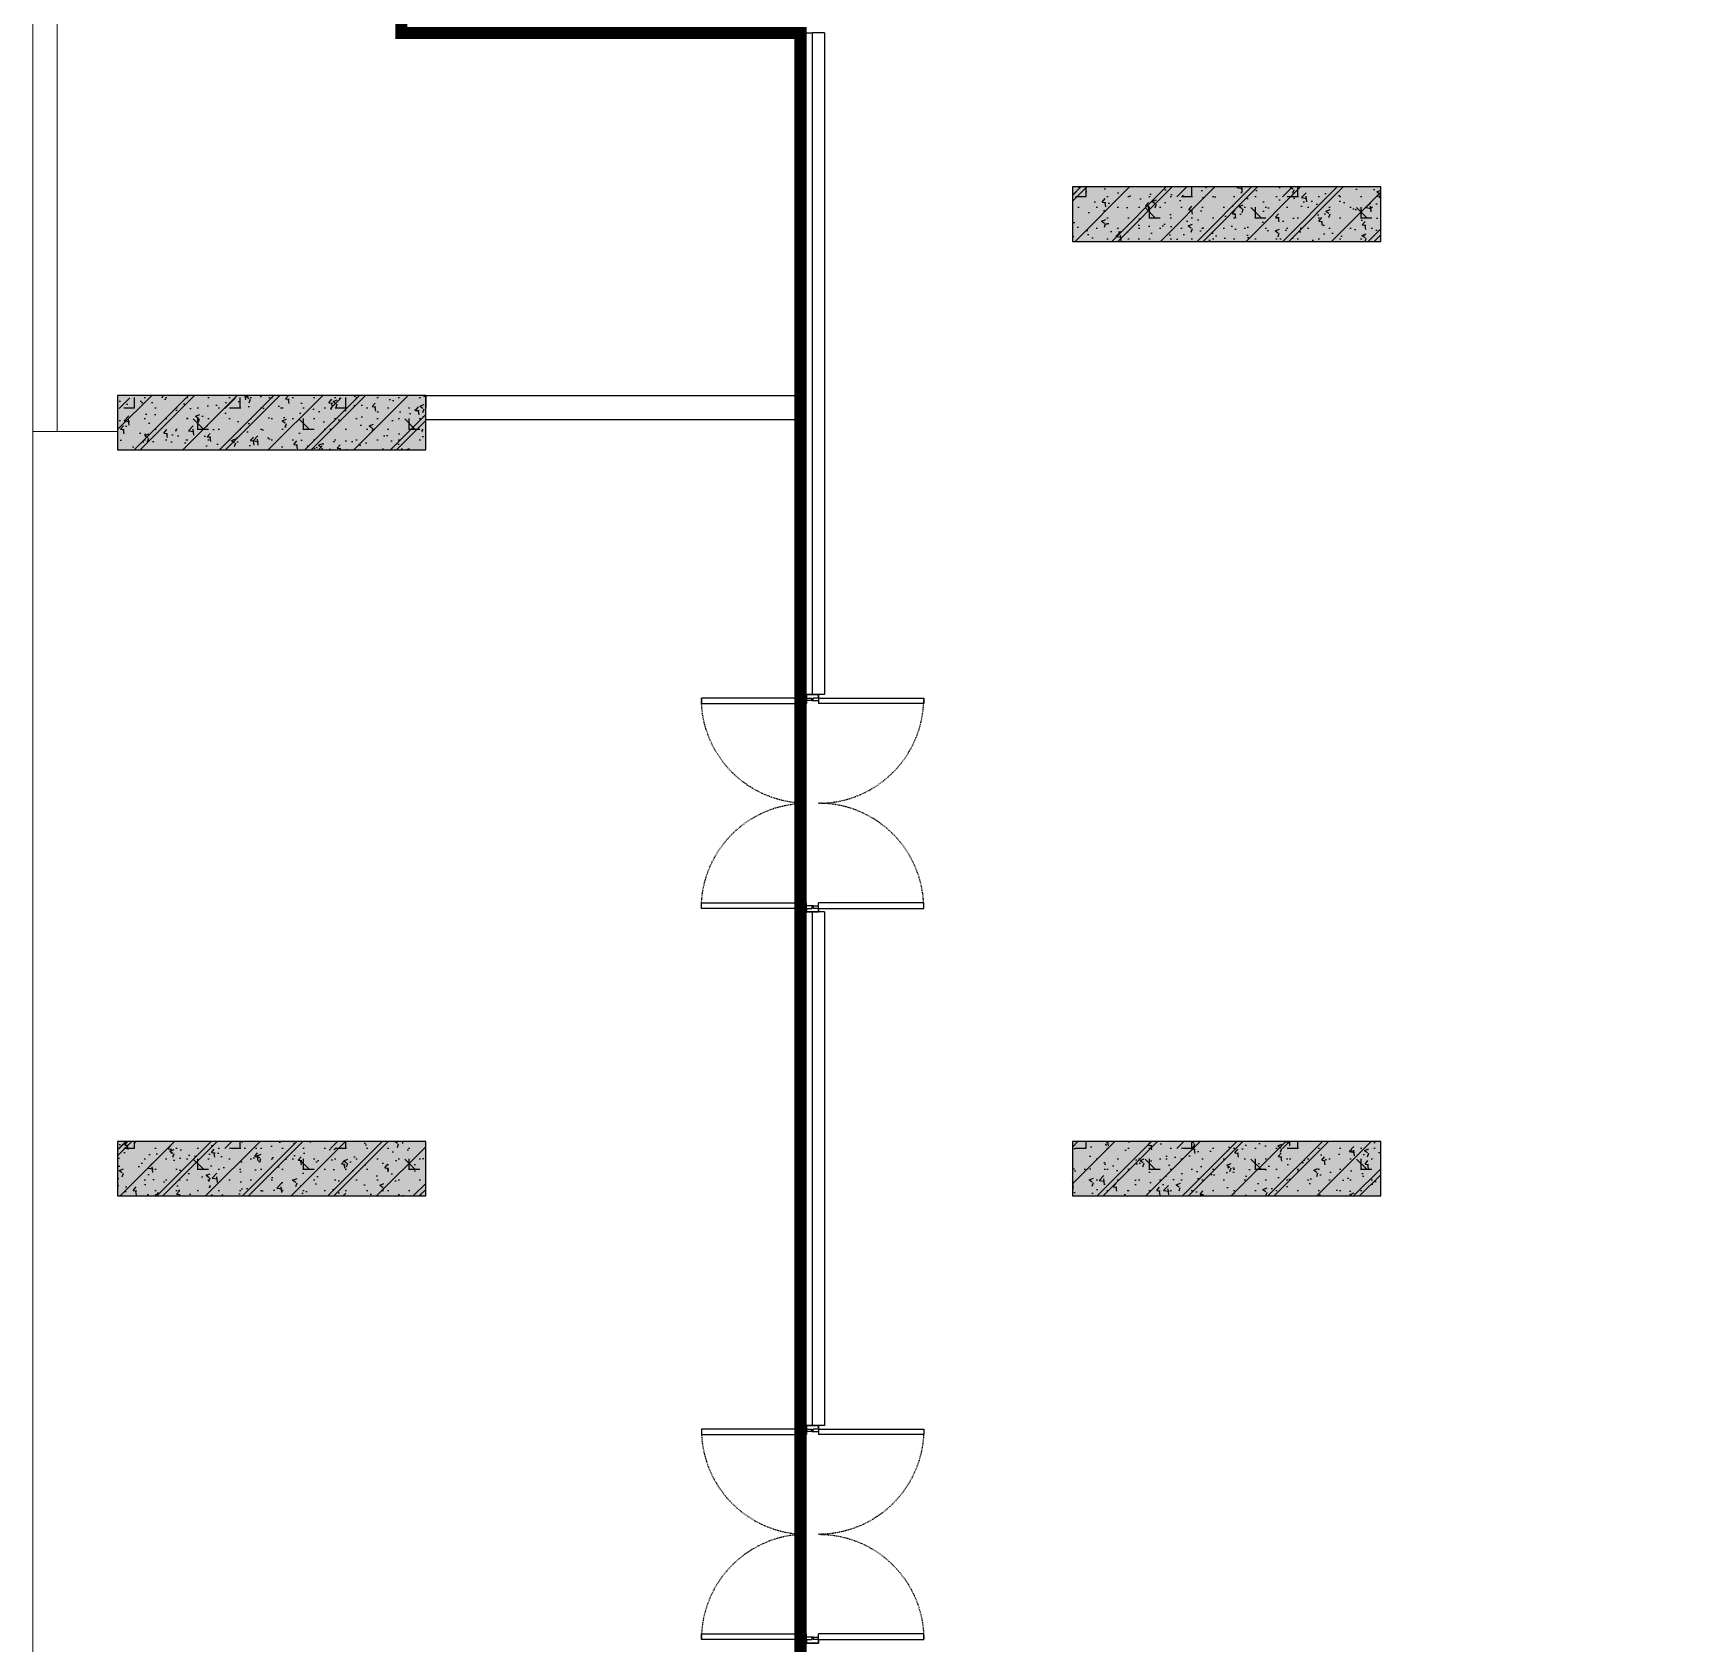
# Model space of a CAD drawing. Header units: millimetres. Extents: x 379264 to 1158416, y -283062 to 356890.
# Drawn here: x 895141.2 to 895413.9, y -3631.4 to -3364.9 of the extents above; entities that cross this region are included whole.
import ezdxf

# ---------------------------------------------------------------- set-up
doc = ezdxf.new("R2010")
doc.units = ezdxf.units.MM
doc.linetypes.add('CENTER', pattern=[2, 1.25, -0.25, 0.25, -0.25])
doc.linetypes.add('keyplan TANG 1$0$mb tang 1 TWB$0$Hidden10.5', pattern=[1.5, 1, -0.5])
for name, color, linetype in [('12PM. GRID', 8, 'CENTER'), ('BLOCK C - CHI TIET THANG 6$0$DnW', 20, 'Continuous'), ('keyplan TANG 1$0$mb tang 1 TWB$0$Curtain Line', 250, 'Continuous'), ('keyplan TANG 1$0$mb tang 1 TWB$0$Door', 250, 'Continuous'), ('keyplan TANG 1$0$mb tang 1 TWB$0$Glass', 250, 'Continuous'), ('keyplan TANG 1$0$MB_Cot tang 1$0$Concrete Hatch', 250, 'Continuous'), ('keyplan TANG 1$0$MB_Cot tang 1$0$Concrete Line', 250, 'Continuous'), ('keyplan TANG 1$0$MB_Cot tang 1$0$Concrete Solid', 250, 'Continuous')]:
    doc.layers.add(name, color=color, linetype=linetype)
doc.layers.add('keyplan TANG 1$0$Hatch vat lieu', color=250, linetype='Continuous', lineweight=5)
doc.layers.add('keyplan TANG 1$0$Net Thay khac', color=250, linetype='Continuous', lineweight=15)

# ---------------------------------------------------------------- blocks, each defined once
blk = doc.blocks.new('keyplan TANG 1$0$mb tang 1 TWB$0$Door 1800-1')
at = {"color": 0, "linetype": 'ByBlock'}
for p, q in [((29.99999962575384, 100.0000000003201), (29.9999996257684, 970.0000000003201)), ((29.9999996257684, 970.0000000003201), (74.9999996257684, 970.0000000003201)), ((74.9999996257684, 970.0000000003201), (74.99999962575384, 100.0000000003201)), ((1724.999999999985, 970.0000000003201), (1725, 100.0000000003201)), ((1769.999999999985, 970.0000000003201), (1724.999999999985, 970.0000000003201)), ((1770, 100.0000000003201), (1769.999999999985, 970.0000000003201)), ((29.99999962575384, 100.0000000003201), (-3.742461558431387e-07, 100.000000000131)), ((-3.742461558431387e-07, 100.000000000131), (0, 0)), ((0, 0), (50, 4.074536263942719e-10)), ((29.99999962575384, 100.0000000003201), (29.99999979416316, 55.00000000033469)), ((29.99999962575384, 100.0000000003201), (74.99999962575384, 100.0000000003201)), ((49.99999979417771, 55.00000000046566), (29.99999979416316, 55.00000000033469)), ((49.99999979417771, 55.00000000046566), (50, 4.074536263942719e-10)), ((1770, 100.0000000003201), (1725, 100.0000000003201)), ((1749.999999831576, 55.00000000046566), (1769.999999831591, 55.00000000033469)), ((1749.999999831576, 55.00000000046566), (1749.999999625754, 4.074536263942719e-10)), ((1799.999999625754, 0), (1749.999999625754, 4.074536263942719e-10)), ((1770, 100.0000000003201), (1800, 100.000000000131)), ((1770, 100.0000000003201), (1769.999999831591, 55.00000000033469)), ((1800, 100.000000000131), (1799.999999625754, 0))]:
    blk.add_line(p, q, dxfattribs=at)
at = {"color": 0, "linetype": 'keyplan TANG 1$0$mb tang 1 TWB$0$Hidden10.5'}
for centre, start, end in [((29.99999962575384, 100.0000000003201), 0, 90), ((1770, 100.0000000003201), 90, 180)]:
    blk.add_arc(centre, 870.0000001871231, start, end, dxfattribs=at)
blk = doc.blocks.new('*U1408')
at = {"layer": 'keyplan TANG 1$0$mb tang 1 TWB$0$Door'}
blk.add_blockref('keyplan TANG 1$0$mb tang 1 TWB$0$Door 1800-1', (0, 0), dxfattribs=at)
blk = doc.blocks.new('*U1388')
at = {"layer": 'keyplan TANG 1$0$MB_Cot tang 1$0$Concrete Hatch'}
h = blk.add_hatch(dxfattribs=at)
h.set_pattern_fill('CONCRETE', color=256, scale=50, style=0, pattern_type=2)
h.set_pattern_definition([(45, (2000, -199.9999999999998), (-176.7766952966369, 176.7766952966369), []), (45, (2000, -149.9999999999998), (-353.5533905932737, 353.5533905932738), []), (49.99999999999999, (2000, -199.9999999999998), (358.6300913003767, -31.37606749129755), [37.5, -412.5]), (355, (2000, -199.9999999999998), (-69.3756668065, 376.0960668500059), [30, -330]), (100.4514, (2029.88584, -202.6146699999998), (289.2546908570108, 344.7197710304768), [31.870095, -350.571056]), (46.18420000000001, (2000, -99.99999999999983), (533.6205243128222, -82.75950716450905), [56.25, -618.75]), (96.6356, (2044.4683725, -106.8966534999998), (467.3313527743517, 487.0589354502209), [47.805144, -525.8565]), (351.1842, (2000, -99.99999999999983), (467.3309725668136, 487.0593004626623), [45, -495]), (21, (2050, -124.9999999999998), (298.4535260592309, -201.3094453326694), [37.5, -412.5]), (326.0000000000001, (2050, -124.9999999999998), (121.6576659607909, 362.5750225234265), [30, -330]), (71.4514, (2074.8711165, -141.7758029999998), (420.111314290745, 161.2652483549762), [31.870095, -350.571056]), (37.50000000000001, (2000, -199.9999999999998), (6.079927658645334, 166.4469269156558), [0, -326, 0, -335, 0, -331.25]), (7.499999999999999, (2000, -199.9999999999998), (131.5347687210743, 197.2058559411801), [0, -191, 0, -318.5, 0, -126.25]), (327.5, (1888.5, -199.9999999999998), (266.9112180862045, -11.2774358671899), [0, -125, 0, -390, 0, -517.5]), (317.5, (1838.5, -199.9999999999998), (291.5930846711931, 50.05249116615882), [0, -162.5, 0, -259, 0, -367.5]), (0, (2175, -24.99999999999983), (0, 875), [87.5, -787.5]), (0, (2437.5, 150.0000000000002), (0, 875), [87.5, -787.5]), (0, (2262.5, 500.0000000000002), (0, 875), [87.5, -350, 87.5, -350]), (90, (2175, -24.99999999999983), (-875, 5.35782974626967e-14), [87.5, -787.5]), (90, (2262.5, 500.0000000000002), (-875, 5.35782974626967e-14), [87.5, -787.5]), (90, (2525, 150.0000000000002), (-875, 5.35782974626967e-14), [87.5, -787.5]), (90, (2700, 412.5000000000002), (-875, 5.35782974626967e-14), [87.5, -787.5]), (135, (2262.5, -24.99999999999983), (-875.016357447105, 8.881784197001252e-14), [123.76, -1113.7]), (135, (2350, 500.0000000000002), (-875.016357447105, 8.881784197001252e-14), [123.76, -1113.7]), (45, (2437.5, 150.0000000000002), (8.881784197001252e-14, 875.016357447105), [123.76, -247.485, 123.76, -742.455]), (0, (1825, -199.9999999999998), (87.5, 87.5), [-175, 0])])
h.paths.add_polyline_path([(-250, 150), (-250, -299.9999999999998), (2300, -299.9999999999999), (2300, 150)])
at = {"layer": 'keyplan TANG 1$0$MB_Cot tang 1$0$Concrete Solid'}
blk.add_hatch(color=256, dxfattribs=at).paths.add_polyline_path([(-250, 150), (-250, -299.9999999999998), (2300, -299.9999999999999), (2300, 150)])
at = {"layer": 'keyplan TANG 1$0$MB_Cot tang 1$0$Concrete Line'}
blk.add_lwpolyline([(-250, 150), (-250, -299.9999999999998), (2300, -299.9999999999999), (2300, 150)], close=True, dxfattribs=at)
blk = doc.blocks.new('keyplan TANG 1')
at = {"color": 7, "const_width": 100}
blk.add_lwpolyline([(82500.00071040692, 103725.2593077353), (82500.00071040692, 122524.7406868417), (79198.45461165802, 122524.7406868417), (79198.45461165802, 128825.0000012901), (76850.00000000146, 128825.0000012901), (76850.00000000102, 136500.0000023285), (77898.45461165837, 136500.0000023284), (77898.45461165837, 145899.9999999999)], dxfattribs=at)
at = {"layer": 'keyplan TANG 1$0$Hatch vat lieu'}
blk.add_lwpolyline([(76350.00000000105, 124374.8705699104), (76350.00000000105, 119225.259541394)], dxfattribs=at)
at = {"layer": 'keyplan TANG 1$0$mb tang 1 TWB$0$Curtain Line'}
for p, q in [((82500.00000000058, 122524.74067936353), (82600.00000000058, 122524.74068310262)), ((82500.00000000058, 122524.74067936353), (82500.00020470563, 117050.00020396363)), ((82700.00000000058, 122524.7406868417), (82600.00000000058, 122524.74068310262)), ((82700.00000000058, 122524.7406868417), (82700.00020470563, 117050.0002114418)), ((79400.00000000055, 119524.9999999999), (82500.00011216335, 119525.0001159114)), ((79400.00000000055, 119524.9999999999), (79400.00000373964, 119424.9999999999)), ((82500.00011216335, 119525.0001159114), (82500.00011590244, 119425.0001159114)), ((79400.00000747872, 119324.9999999999), (79400.00000373964, 119424.9999999999)), ((79400.00000747872, 119324.9999999999), (82500.00011964153, 119325.0001159114)), ((82500.00011964153, 119325.0001159114), (82500.00011590244, 119425.0001159114)), ((82500.00020470563, 117050.00020396363), (82600.00020470563, 117050.00020770272)), ((82700.00020470563, 117050.0002114418), (82600.00020470563, 117050.00020770272)), ((82500.00027200917, 115250.00020358933), (82600.00027200917, 115250.00020732841)), ((82500.00027200917, 115250.00020358933), (82500.00043092016, 111000.00023522343)), ((82700.00027200917, 115250.0002110675), (82600.00027200917, 115250.00020732841)), ((82700.00027200917, 115250.0002110675), (82700.00043092016, 111000.0002427016)), ((82500.00043092016, 111000.00023522343), (82600.00043092016, 111000.00023896252)), ((82700.00043092016, 111000.0002427016), (82600.00043092016, 111000.00023896252))]:
    blk.add_line(p, q, dxfattribs=at)
at = {"layer": 'keyplan TANG 1$0$mb tang 1 TWB$0$Glass'}
for p, q in [((82600, 117050), (82600, 122524.7406831026)), ((82600.00043092016, 111000.0002389625), (82600.00043092016, 115250))]:
    blk.add_line(p, q, dxfattribs=at)
at = {"layer": 'keyplan TANG 1$0$Net Thay khac'}
blk.add_line((76848.454611658, 119225.259541394), (76150.00000000105, 119225.259541394), dxfattribs=at)
blk.add_lwpolyline([(76849.99999999744, 136499.9999970782), (76150.00000000105, 136499.9999970782), (76150.00000000099, 74804.87005053653, 0.2818337768156034), (77786.09354582714, 72132.8372692513), (81322.01928782777, 70327.96721871459, 0.1185413434814177), (82685.92574200156, 69999.99999999988), (99552.09518931291, 69999.99999999994)], format="xyb", dxfattribs=at)
at = {"layer": 'keyplan TANG 1$0$mb tang 1 TWB$0$Door', "xscale": -1}
for p, rotation in [((82650.00262843142, 117050.0002110675), 90), ((82550.00262843142, 109200.0002430759), 270)]:
    blk.add_blockref('*U1408', p, dxfattribs=dict(at, rotation=rotation))
at = {"layer": 'keyplan TANG 1$0$mb tang 1 TWB$0$Door'}
for p, rotation in [((82550.00262843142, 117050.0002110675), 270), ((82650.00262843142, 109200.0002430759), 90)]:
    blk.add_blockref('*U1408', p, dxfattribs=dict(at, rotation=rotation))
at = {"layer": 'keyplan TANG 1$0$MB_Cot tang 1$0$Concrete Line'}
for p in [(85000.00000000134, 121100.0000011648), (77100.00000000058, 119374.9999999999), (77100.00000000064, 113200.0000014845), (85000.00000000052, 113200.0000014845)]:
    blk.add_blockref('*U1388', p, dxfattribs=at)
blk = doc.blocks.new('A$C0B8E60C5')
at = {"layer": 'BLOCK C - CHI TIET THANG 6$0$DnW', "xscale": 0.02, "yscale": 0.02, "zscale": 0.02}
blk.add_blockref('keyplan TANG 1', (247.0861252641771, -3279.963402335648), dxfattribs=at)

msp = doc.modelspace()

# ---------------------------------------------------------------- block references
at = {"layer": '12PM. GRID'}
msp.add_blockref('A$C0B8E60C5', (893371.146969195, -2535.448802196453), dxfattribs=at)

doc.saveas('drawing.dxf')
